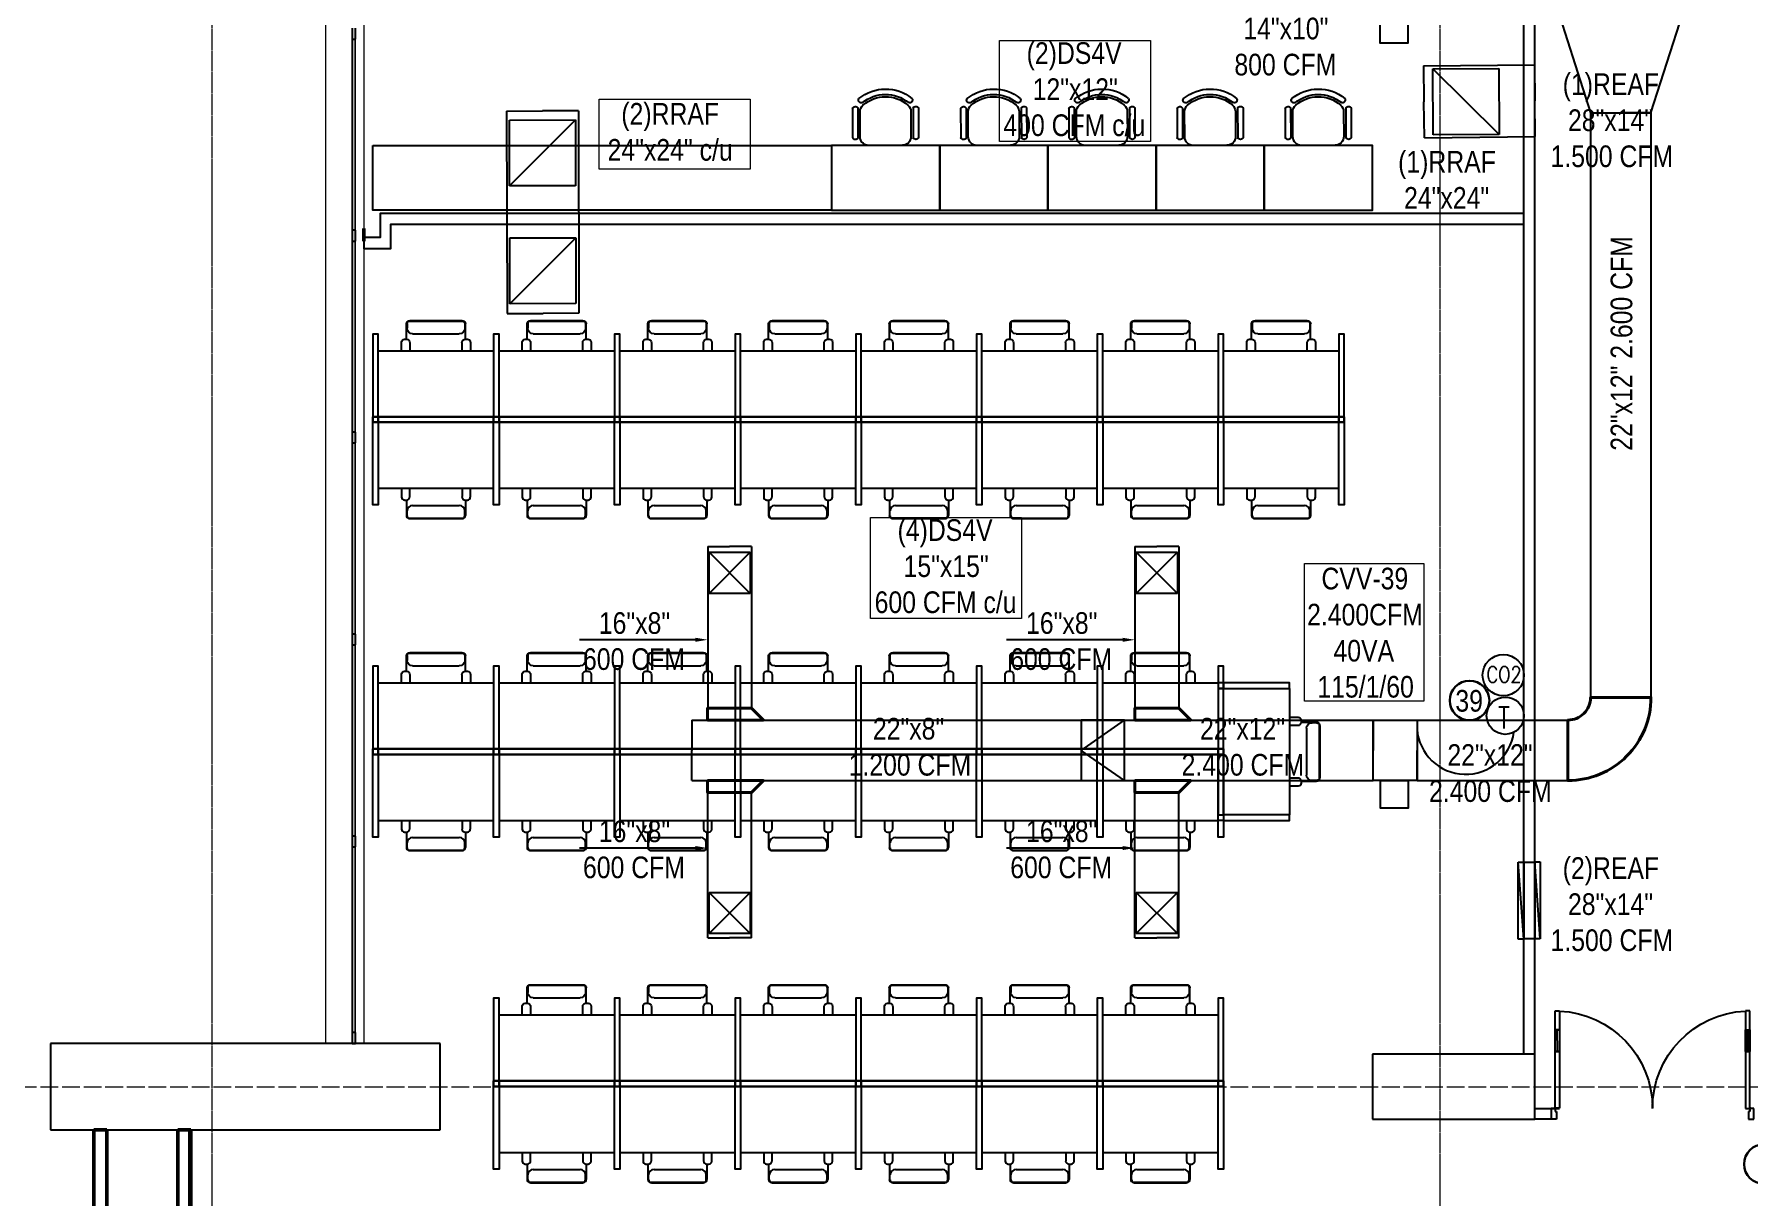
# Model space of a CAD drawing. Header units: inches. Extents: x -3 to 209, y -384 to 20.
# Drawn here: x 125.51 to 141.36, y -98.51 to -87.76 of the extents above; entities that cross this region are included whole.
import ezdxf
from ezdxf import colors
from ezdxf.entities.mleader import LeaderData, LeaderLine
from ezdxf.math import Vec2, Vec3

# ---------------------------------------------------------------- set-up
doc = ezdxf.new("R2010")
doc.units = ezdxf.units.IN
doc.header["$MEASUREMENT"] = 0
for name, pattern in [('Grid Line', [0.022225, 0.0127, -0.003175, 0.003175, -0.003175]), ('Grid Line 1_2_', [0.022225, 0.0127, -0.003175, 0.003175, -0.003175]), ('Hidden', [7.1438, 4.7625, -2.3813]), ('HIDDEN2', [0.1875, 0.125, -0.0625])]:
    doc.linetypes.add(name, pattern=pattern)
for name, color, linetype, lineweight in [('A-GLAZ-CURT', 253, 'Continuous', 9), ('A-GLAZ-CWMG', 253, 'Continuous', 9), ('A-WALL-PATT', 253, 'Continuous', 50), ('HVAC -Textos Equipos', 2, 'Continuous', 9), ('HVAC -Textos Rejillas', 2, 'Continuous', 9), ('HVAC -Textos Suministro', 7, 'Continuous', 9), ('HVAC Suministro', 5, 'Continuous', 40), ('S-COLS', 6, 'Continuous', 13), ('S-GRID', 253, 'Continuous', 9), ('TUBO HVAC', 1, 'Continuous', 30)]:
    doc.layers.add(name, color=color, linetype=linetype, lineweight=lineweight)
for name, color, linetype in [('A-WALL', 253, 'Continuous'), ('BASE PLAN$0$9 July 2012 10F STREAM ECOM$0$FLOOR LAYOUT 14 Oct (x-ref)$0$20F-032408$0$XDOOR', 253, 'Continuous'), ('BASE PLAN$0$FLOOR LAYOUT 14 Oct (x-ref)$0$20F-032408$0$XDOOR', 253, 'Continuous'), ('BASE PLAN$0$NBS-HEAVY', 253, 'Continuous'), ('BASE PLAN$0$NDS-DOORS', 253, 'Continuous'), ('BASE PLAN$0$WALL', 253, 'Continuous'), ('hidden line ko ito', 253, 'Continuous'), ('HVAC TEXTO CVV', 2, 'Continuous'), ('HVAC-Accesorios', 1, 'Continuous'), ('HVAC-Equipos', 3, 'Continuous'), ('HVAC-Rejillas', 2, 'HIDDEN2'), ('HVAC-Retorno', 20, 'Continuous'), ('HVAC-Suministro', 170, 'Continuous'), ('NFF-FURN', 253, 'Continuous')]:
    doc.layers.add(name, color=color, linetype=linetype)
doc.styles.add('Arial Narrow', font='ARIALN.TTF', dxfattribs={"height": 0.00295})
doc.styles.add('ROMANS', font='romans.shx', dxfattribs={"width": 0.8})
doc.styles.get("Standard").update_dxf_attribs({"font": 'arial.ttf'})

# ---------------------------------------------------------------- blocks, each defined once
blk = doc.blocks.new('ds')
at = {"linetype": 'ByBlock', "lineweight": -2}
for p, q in [((-0.0127, -0.0127), (0.0127, 0.0127)), ((-0.0127, 0.0127), (0.0127, -0.0127)), ((-0.0127, -0.0127), (-0.0127, 0.0127)), ((-0.0127, 0.0127), (0.0127, 0.0127)), ((0.0127, 0.0127), (0.0127, -0.0127)), ((0.0127, -0.0127), (-0.0127, -0.0127))]:
    blk.add_line(p, q, dxfattribs=at)
blk = doc.blocks.new('Termostato 1')
at = {"linetype": 'ByBlock', "lineweight": -2}
blk.add_circle((725.333, -473.718), 0.172, dxfattribs=at)
at = {"linetype": 'ByBlock', "lineweight": -2, "insert": (725.414, -473.651, -2.384), "char_height": 0.2, "width": 2.87595, "attachment_point": 1, "rotation": 270, "style": 'ROMANS'}
blk.add_mtext('T', dxfattribs=at)
blk = doc.blocks.new('CO2')
at = {"linetype": 'ByBlock', "lineweight": -2}
blk.add_circle((-74869.314, 50750.37), 0.191, dxfattribs=at)
at = {"linetype": 'ByBlock', "lineweight": -2, "insert": (-74869.469, 50750.451, -2.384), "char_height": 0.15, "width": 2.87595, "attachment_point": 1, "rotation": 0, "style": 'ROMANS'}
blk.add_mtext('CO2', dxfattribs=at)
blk = doc.blocks.new('*U64')
blk.add_lwpolyline([(-0.208, -0.0566), (-0.208, 0), (0, 0), (0.0566, -0.0566), (-0.208, -0.0566)])
blk = doc.blocks.new('BASE PLAN$0$Z$W@#701B5C3E')
at = {"layer": 'BASE PLAN$0$9 July 2012 10F STREAM ECOM$0$FLOOR LAYOUT 14 Oct (x-ref)$0$20F-032408$0$XDOOR', "linetype": 'ByBlock', "lineweight": -2}
blk.add_line((1700, 110), (1700, 10), dxfattribs=at)
at = {"layer": 'BASE PLAN$0$FLOOR LAYOUT 14 Oct (x-ref)$0$20F-032408$0$XDOOR', "linetype": 'ByBlock', "lineweight": -2}
for p, q in [((-138, 108), (-139, 1008)), ((-139, 1008), (-99, 1008)), ((-99, 1008), (-98, 108)), ((1661, 1010), (1621, 1010)), ((1621, 1010), (1621, 835)), ((1661, 835), (1661, 1010)), ((-99, 833), (-139, 833)), ((-119, 633), (-119, 833)), ((1661, 835), (1621, 835)), ((1661, 835), (1621, 835)), ((1641, 635), (1641, 835)), ((1641, 635), (1641, 835)), ((1661, 635), (1621, 635)), ((1621, 635), (1622, 110)), ((1661, 635), (1621, 635)), ((1662, 110), (1661, 635)), ((-99, 633), (-139, 633)), ((-176, 108), (-138, 108)), ((-176, 8), (-176, 108)), ((-126, 8), (-176, 8)), ((-138, 118), (-138, 78)), ((-98, 108), (-138, 108)), ((-138, 78), (-126, 78)), ((-126, 78), (-126, 8)), ((1622, 110), (1662, 110)), ((1662, 80), (1650, 80)), ((1650, 80), (1650, 10)), ((1650, 10), (1700, 10)), ((1662, 120), (1662, 80)), ((1700, 110), (1662, 110))]:
    blk.add_line(p, q, dxfattribs=at)
for points in [[(-99, 633), (-99, 833), (-139, 833), (-139, 633)], [(1661, 635), (1661, 835), (1621, 835), (1621, 635)]]:
    blk.add_lwpolyline(points, close=True, dxfattribs=at)
for points in [[(1621, 835), (1661, 835)], [(1661, 635), (1621, 635)]]:
    blk.add_lwpolyline(points, dxfattribs=at)
for centre, start, end in [((-138, 108), 0.0513, 87.504), ((1662, 110), 92.5987, 180.0513)]:
    blk.add_arc(centre, 900, start, end, dxfattribs=at)
at = {"layer": 'BASE PLAN$0$WALL', "linetype": 'ByBlock', "lineweight": -2}
blk.add_line((-176, 8), (-176, 108), dxfattribs=at)
blk = doc.blocks.new('nci')
at = {"layer": 'NFF-FURN', "linetype": 'ByBlock', "lineweight": -2}
for p, q in [((717, -265), (635, -265)), ((744, -310), (744, -292)), ((744, -310), (886, -310)), ((889, -316), (844, -316)), ((635, -342), (712, -342)), ((793, -799), (793, -367)), ((911, -831), (911, -335)), ((915, -824), (915, -342)), ((711, -824), (635, -824)), ((635, -901), (716, -901)), ((743, -874), (743, -856)), ((743, -856), (886, -856)), ((889, -850), (844, -850))]:
    blk.add_line(p, q, dxfattribs=at)
for points in [[(-25, -50), (25, -50), (25, 0), (-25, 0)], [(25, -1116), (-25, -1116), (-25, -50), (25, -50)], [(25, -50), (25, -1116), (635, -1116), (635, -50)], [(-25, -1116), (25, -1116), (25, -1166), (-25, -1166)]]:
    blk.add_lwpolyline(points, close=True, dxfattribs=at)
for points in [[(25, 0), (789, 0), (789, -50), (25, -50), (25, 0)], [(25, -1116), (789, -1116), (789, -1166), (25, -1166), (25, -1116)]]:
    blk.add_lwpolyline(points, dxfattribs=at)
for centre, radius, start, end in [((712, -310), 32.3, 270, 0), ((717, -292), 26.9, 0, 90), ((844, -367), 50.8, 90, 180), ((886, -335), 25.4, 0, 90), ((889, -342), 25.4, 0, 90), ((711, -856), 32.3, 0, 90), ((716, -874), 26.9, 270, 0), ((844, -799), 50.8, 180, 270), ((886, -831), 25.4, 270, 0), ((889, -824), 25.4, 270, 0)]:
    blk.add_arc(centre, radius, start, end, dxfattribs=at)
blk = doc.blocks.new('tlws')
at = {"layer": 'NFF-FURN', "linetype": 'ByBlock', "lineweight": -2}
for p, q in [((-318, -610), (-318, -691)), ((-241, -686), (-241, -610)), ((241, -610), (241, -687)), ((318, -692), (318, -610)), ((-291, -718), (-273, -718)), ((-273, -718), (-273, -861)), ((-216, -768), (216, -768)), ((273, -719), (291, -719)), ((273, -719), (273, -861)), ((-267, -864), (-267, -819)), ((-248, -886), (248, -886)), ((-241, -890), (241, -890)), ((267, -864), (267, -819))]:
    blk.add_line(p, q, dxfattribs=at)
for points in [[(-585, 50), (-585, 0), (-635, 0), (-635, 50)], [(-585, 0), (-585, 50), (585, 50), (585, 0)], [(585, 0), (-585, 0), (-585, -610), (585, -610)], [(585, 50), (585, 0), (635, 0), (635, 50)]]:
    blk.add_lwpolyline(points, close=True, dxfattribs=at)
for points in [[(-585, 0), (-585, -610), (-635, -610), (-635, 0), (-585, 0)], [(635, 0), (635, -610), (585, -610), (585, 0), (635, 0)]]:
    blk.add_lwpolyline(points, dxfattribs=at)
for centre, radius, start, end in [((-291, -691), 26.9, 180, 270), ((-273, -686), 32.3, 270, 0), ((-216, -819), 50.8, 90, 180), ((216, -819), 50.8, 0, 90), ((273, -687), 32.3, 180, 270), ((291, -692), 26.9, 270, 0), ((-248, -861), 25.4, 180, 270), ((-241, -864), 25.4, 180, 270), ((241, -864), 25.4, 270, 0), ((248, -861), 25.4, 270, 0)]:
    blk.add_arc(centre, radius, start, end, dxfattribs=at)
blk = doc.blocks.new('A$C3D314434')
at = {"layer": 'hidden line ko ito', "linetype": 'ByBlock', "lineweight": -2}
for p, q in [((-304, 208), (-305, -61)), ((-254, 211), (-255, -65)), ((-234, 177), (-235, -54)), ((235, -56), (236, 176)), ((256, 209), (255, -67)), ((306, 205), (305, -64)), ((-156, -134), (154, -136))]:
    blk.add_line(p, q, dxfattribs=at)
for centre, radius, start, end in [((0, 0), 386, 50.3827, 129.1845), ((0, 0), 336, 50.2105, 129.3568), ((-279, 198), 27.4, 27.5656, 159.5515), ((-223, 284), 25.8, 144.9256, 291.0949), ((-154, 177), 80, 131.0612, 179.7836), ((0, 0), 315, 48.506, 131.0612), ((156, 176), 80, 359.7836, 48.506), ((225, 283), 25.8, 248.4723, 34.6416), ((280, 196), 27.4, 20.0157, 152.0016), ((-279, -52), 27.4, 200.0157, 332.0016), ((-155, -54), 80, 179.7836, 269.7836), ((155, -56), 80, 269.7836, 359.7836), ((279, -54), 27.4, 207.5656, 339.5515)]:
    blk.add_arc(centre, radius, start, end, dxfattribs=at)
blk = doc.blocks.new('surface desk')
at = {"layer": 'hidden line ko ito', "linetype": 'ByBlock', "lineweight": -2}
blk.add_lwpolyline([(1000, 600), (1000, 0), (0, 0), (0, 600)], close=True, dxfattribs=at)
blk.add_blockref('A$C3D314434', (501, 735), dxfattribs=at)
blk = doc.blocks.new('rr')
at = {"linetype": 'ByBlock', "lineweight": -2}
for p, q in [((-0.0127, -0.0127), (0.0127, 0.0127)), ((-0.0127, -0.0127), (-0.0127, 0.0127)), ((-0.0127, 0.0127), (0.0127, 0.0127)), ((0.0127, 0.0127), (0.0127, -0.0127)), ((0.0127, -0.0127), (-0.0127, -0.0127))]:
    blk.add_line(p, q, dxfattribs=at)

msp = doc.modelspace()

# ---------------------------------------------------------------- linework, layer by layer
at = {"layer": 'A-GLAZ-CURT', "lineweight": 18}
for p, q in [((128.451, -87.807), (128.451, -89.574)), ((128.476, -87.807), (128.451, -87.807)), ((128.476, -89.574), (128.476, -87.807)), ((128.451, -89.574), (128.476, -89.574)), ((128.451, -89.674), (128.451, -91.441)), ((128.476, -89.674), (128.451, -89.674)), ((128.476, -91.441), (128.476, -89.674)), ((128.451, -91.441), (128.476, -91.441)), ((128.451, -91.541), (128.451, -93.307)), ((128.476, -91.541), (128.451, -91.541)), ((128.476, -93.307), (128.476, -91.541)), ((128.451, -93.307), (128.476, -93.307)), ((128.451, -93.407), (128.451, -95.174)), ((128.476, -93.407), (128.451, -93.407)), ((128.476, -95.174), (128.476, -93.407)), ((128.451, -95.174), (128.476, -95.174)), ((128.451, -95.274), (128.451, -96.991)), ((128.476, -95.274), (128.451, -95.274)), ((128.476, -96.991), (128.476, -95.274)), ((128.451, -96.991), (128.476, -96.991))]:
    msp.add_line(p, q, dxfattribs=at)
at = {"layer": 'A-GLAZ-CWMG', "lineweight": 25, "extrusion": (0, 0, -1)}
for p, q in [((128.448, -87.707), (128.448, -87.807)), ((128.478, -87.807), (128.478, -87.707)), ((128.448, -87.807), (128.478, -87.807)), ((128.448, -89.574), (128.448, -89.674)), ((128.478, -89.574), (128.448, -89.574)), ((128.448, -89.674), (128.478, -89.674)), ((128.478, -89.674), (128.478, -89.574)), ((128.448, -91.441), (128.448, -91.541)), ((128.478, -91.441), (128.448, -91.441)), ((128.448, -91.541), (128.478, -91.541)), ((128.478, -91.541), (128.478, -91.441)), ((128.448, -93.307), (128.448, -93.407)), ((128.478, -93.307), (128.448, -93.307)), ((128.478, -93.407), (128.478, -93.307)), ((128.448, -93.407), (128.478, -93.407)), ((128.448, -95.174), (128.448, -95.274)), ((128.478, -95.174), (128.448, -95.174)), ((128.478, -95.274), (128.478, -95.174)), ((128.448, -95.274), (128.478, -95.274)), ((128.448, -96.991), (128.448, -97.091)), ((128.478, -96.991), (128.448, -96.991)), ((128.448, -97.091), (128.478, -97.091)), ((128.478, -97.091), (128.478, -96.991))]:
    msp.add_line(p, q, dxfattribs=at)
at = {"layer": 'A-GLAZ-CWMG'}
for p, q in [((128.448, -89.574), (128.448, -87.807)), ((128.478, -89.574), (128.478, -87.807)), ((128.448, -91.441), (128.448, -89.674)), ((128.478, -91.441), (128.478, -89.674)), ((128.448, -93.307), (128.448, -91.541)), ((128.478, -93.307), (128.478, -91.541)), ((128.448, -95.174), (128.448, -93.407)), ((128.478, -95.174), (128.478, -93.407)), ((128.448, -96.991), (128.448, -95.274)), ((128.478, -96.991), (128.478, -95.274))]:
    msp.add_line(p, q, dxfattribs=at)
at = {"layer": 'A-WALL', "lineweight": 9}
for p, q in [((128.206, -97.091), (128.206, -85.891)), ((128.556, -85.891), (128.556, -89.557)), ((128.556, -89.677), (128.556, -97.091))]:
    msp.add_line(p, q, dxfattribs=at)
at = {"layer": 'A-WALL', "lineweight": 50}
for p, q in [((128.556, -89.557), (128.556, -89.677)), ((126.181, -97.891), (126.061, -97.891)), ((126.061, -97.891), (126.061, -100.371)), ((126.181, -100.371), (126.181, -97.891)), ((126.956, -97.891), (126.836, -97.891)), ((126.836, -97.891), (126.836, -100.371)), ((126.956, -100.371), (126.956, -97.891))]:
    msp.add_line(p, q, dxfattribs=at)
at = {"layer": 'A-WALL', "lineweight": 18}
msp.add_line((126.936, -97.891), (126.936, -100.371), dxfattribs=at)
at = {"layer": 'A-WALL-PATT', "linetype": 'Continuous', "lineweight": 9}
msp.add_line((126.947, -98.176), (126.956, -98.176), dxfattribs=at)
at = {"layer": 'BASE PLAN$0$NBS-HEAVY'}
for p, q in [((139.28, -97.191), (139.28, -86.917)), ((139.38, -97.191), (139.38, -86.917)), ((139.381, -97.191), (139.381, -86.917)), ((139.38, -97.691), (139.608, -97.691)), ((140.468, -97.691), (140.468, -97.691)), ((139.53, -97.791), (139.38, -97.791))]:
    msp.add_line(p, q, dxfattribs=at)
msp.add_lwpolyline([(139.28, -89.419), (128.706, -89.419), (128.706, -89.642), (128.556, -89.642), (128.556, -89.742), (128.806, -89.742), (128.806, -89.519), (139.28, -89.519)], dxfattribs=at)
at = {"layer": 'HVAC -Textos Equipos', "color": 1}
msp.add_lwpolyline([(137.25, -92.656), (138.353, -92.656), (138.353, -93.927), (137.25, -93.927)], close=True, dxfattribs=at)
at = {"layer": 'HVAC -Textos Rejillas'}
msp.add_lwpolyline([(132.129, -89.009), (130.733, -89.009), (130.733, -88.363), (132.129, -88.363)], close=True, dxfattribs=at)
at = {"layer": 'HVAC -Textos Suministro'}
for points in [[(135.827, -88.754), (134.432, -88.754), (134.432, -87.82), (135.827, -87.82)], [(134.635, -93.163), (133.24, -93.163), (133.24, -92.229), (134.635, -92.229)]]:
    msp.add_lwpolyline(points, close=True, dxfattribs=at)
at = {"layer": 'HVAC Suministro'}
msp.add_lwpolyline([(139.686, -94.102), (139.686, -94.661, 0.414214), (140.454, -93.893), (139.895, -93.893, -0.414214)], format="xyb", close=True, dxfattribs=at)
at = {"layer": 'HVAC-Accesorios', "color": 1, "linetype": 'Hidden'}
msp.add_arc((138.741, -94.153), 0.45, 184.1253, 352.2854, dxfattribs=at)
at = {"layer": 'HVAC-Equipos'}
for points in [[(137.951, -87.59), (138.205, -87.59), (138.205, -87.844), (137.951, -87.844)], [(137.885, -94.102), (138.292, -94.102), (138.292, -94.661), (137.885, -94.661)], [(137.954, -94.661), (138.208, -94.661), (138.208, -94.915), (137.954, -94.915)]]:
    msp.add_lwpolyline(points, close=True, dxfattribs=at)
at = {"layer": 'HVAC-Retorno'}
for p, q in [((138.351, -88.056), (139.376, -88.045)), ((138.351, -88.056), (138.355, -88.388)), ((139.376, -88.045), (139.38, -88.377)), ((138.359, -88.72), (138.355, -88.388)), ((139.383, -88.709), (139.38, -88.377)), ((129.876, -88.473), (130.208, -88.472)), ((129.876, -88.473), (129.881, -90.344)), ((130.54, -88.471), (130.208, -88.472)), ((130.54, -88.471), (130.545, -90.342)), ((138.359, -88.72), (139.383, -88.709)), ((129.881, -90.344), (130.213, -90.343)), ((130.545, -90.342), (130.213, -90.343))]:
    msp.add_line(p, q, dxfattribs=at)
at = {"layer": 'HVAC-Suministro'}
for p, q in [((139.895, -88.49), (140.175, -88.49)), ((139.895, -88.49), (139.895, -93.893)), ((140.454, -88.49), (140.175, -88.49)), ((140.454, -88.49), (140.454, -93.893)), ((131.735, -92.498), (131.938, -92.498)), ((131.735, -92.498), (131.735, -93.992)), ((132.141, -92.498), (131.938, -92.498)), ((132.141, -92.498), (132.141, -93.992)), ((135.684, -92.498), (135.887, -92.498)), ((135.684, -92.498), (135.684, -93.992)), ((136.09, -92.498), (135.887, -92.498)), ((136.09, -92.498), (136.09, -93.992)), ((139.895, -93.893), (140.175, -93.893)), ((140.454, -93.893), (140.175, -93.893)), ((131.589, -94.103), (137.885, -94.102)), ((131.589, -94.103), (131.589, -94.382)), ((131.735, -93.992), (131.938, -93.992)), ((132.141, -93.992), (131.938, -93.992)), ((135.684, -93.992), (135.887, -93.992)), ((136.09, -93.992), (135.887, -93.992)), ((137.885, -94.102), (137.885, -94.382)), ((138.292, -94.102), (138.292, -94.382)), ((138.292, -94.102), (139.686, -94.102)), ((139.686, -94.102), (139.686, -94.382)), ((131.589, -94.662), (131.589, -94.382)), ((137.885, -94.661), (137.885, -94.382)), ((138.292, -94.661), (138.292, -94.382)), ((139.686, -94.661), (139.686, -94.382)), ((131.589, -94.662), (137.885, -94.661)), ((138.292, -94.661), (139.686, -94.661)), ((131.735, -96.116), (131.735, -94.772)), ((131.735, -94.772), (131.938, -94.772)), ((132.141, -94.772), (131.938, -94.772)), ((132.141, -96.116), (132.141, -94.772)), ((135.684, -96.116), (135.684, -94.772)), ((135.684, -94.772), (135.887, -94.772)), ((136.09, -94.772), (135.887, -94.772)), ((136.09, -96.116), (136.09, -94.772)), ((131.735, -96.116), (131.938, -96.116)), ((132.141, -96.116), (131.938, -96.116)), ((135.684, -96.116), (135.887, -96.116)), ((136.09, -96.116), (135.887, -96.116))]:
    msp.add_line(p, q, dxfattribs=at)
for points in [[(140.81, -87.378), (139.54, -87.378), (139.895, -88.49), (140.454, -88.49)], [(139.278, -95.415), (139.379, -95.415), (139.379, -96.125), (139.278, -96.125)]]:
    msp.add_lwpolyline(points, close=True, dxfattribs=at)
msp.add_lwpolyline([(135.586, -94.661), (135.586, -94.103), (135.186, -94.103), (135.186, -94.661), (135.586, -94.661), (135.186, -94.382), (135.586, -94.103)], dxfattribs=at)
at = {"layer": 'NFF-FURN'}
msp.add_lwpolyline([(128.64, -88.79), (132.88, -88.79), (132.88, -89.39), (128.64, -89.39), (128.64, -88.79)], dxfattribs=at)
at = {"layer": 'S-COLS', "lineweight": 25}
for p, q in [((129.261, -97.091), (125.661, -97.091)), ((125.661, -97.091), (125.661, -97.891)), ((129.261, -97.891), (129.261, -97.091)), ((139.38, -97.191), (137.88, -97.191)), ((137.88, -97.191), (137.88, -97.791)), ((139.38, -97.791), (139.38, -97.191)), ((125.661, -97.891), (129.261, -97.891)), ((137.88, -97.791), (139.38, -97.791))]:
    msp.add_line(p, q, dxfattribs=at)
at = {"layer": 'S-GRID', "linetype": 'Grid Line 1_2_'}
for p, q in [((127.153, -65.513), (127.153, -119.259)), ((127.153, -65.513), (127.153, -119.259)), ((138.501, -65.513), (138.501, -119.259)), ((138.501, -65.513), (138.501, -119.259)), ((118.631, -97.491), (201.813, -97.491)), ((118.631, -97.491), (201.813, -97.491))]:
    msp.add_line(p, q, dxfattribs=at)
at = {"layer": 'S-GRID', "linetype": 'Grid Line'}
for p, q in [((127.153, -70.408), (127.153, -112.801)), ((138.501, -70.408), (138.501, -112.801)), ((117.624, -97.491), (200.283, -97.491)), ((123.567, -97.491), (190.878, -97.491))]:
    msp.add_line(p, q, dxfattribs=at)
at = {"layer": 'TUBO HVAC'}
for centre in [(138.777, -93.921), (141.497, -98.206)]:
    msp.add_circle(centre, 0.183, dxfattribs=at)

# ---------------------------------------------------------------- block references
at = {"layer": 'BASE PLAN$0$NDS-DOORS', "xscale": -0.0009999999999852297, "yscale": 0.0009999999999852297, "zscale": 0.0009999999999852297, "rotation": 0.05134001623166462}
msp.add_blockref('BASE PLAN$0$Z$W@#701B5C3E', (141.23, -97.799), dxfattribs=at)
at = {"layer": 'HVAC Suministro', "xscale": 1.953866694221574, "yscale": 1.953866694221574, "zscale": 1.953866694221574}
for p in [(132.141, -93.992), (136.09, -93.992)]:
    msp.add_blockref('*U64', p, dxfattribs=at)
at = {"layer": 'HVAC Suministro', "xscale": -1.953866694221574, "yscale": 1.953866694221574, "zscale": 1.953866694221574, "rotation": 180}
for p in [(132.141, -94.772), (136.09, -94.772)]:
    msp.add_blockref('*U64', p, dxfattribs=at)
at = {"layer": 'HVAC-Equipos'}
msp.add_blockref('CO2', (75008.403, -50844.057), dxfattribs=at)
at = {"layer": 'HVAC-Equipos', "rotation": 90.00000000172517}
msp.add_blockref('Termostato 1', (-334.611, -819.395), dxfattribs=at)
at = {"layer": 'HVAC-Rejillas', "zscale": 12}
for name, p, xscale, yscale, rotation in [('rr', (138.743, -88.386), 23.99999999999999, 23.99999999999999, 90.30101990971433), ('rr', (130.208, -88.86), 24, 24, 0.1155411009202529), ('rr', (130.211, -89.949), 24, 24, 0.1155411009202529), ('ds', (131.938, -92.742), 15, 15, 180), ('ds', (135.887, -92.742), 15, 15, 180), ('rr', (139.253, -95.771), 28, 2, 90), ('rr', (139.405, -95.769), 28, 2, 90), ('ds', (131.938, -95.885), 15, 15, 180), ('ds', (135.887, -95.885), 15, 15, 180)]:
    msp.add_blockref(name, p, dxfattribs=dict(at, xscale=xscale, yscale=yscale, rotation=rotation))
at = {"layer": 'NFF-FURN', "xscale": -0.0009999999999852297, "yscale": 0.0009999999999852297, "zscale": 0.0009999999999852297}
for p in [(133.88, -89.39), (134.88, -89.39), (135.88, -89.39), (136.88, -89.39), (137.88, -89.39)]:
    msp.add_blockref('surface desk', p, dxfattribs=at)
at = {"layer": 'NFF-FURN', "zscale": 0.0009999999999852297}
for name, p, xscale, yscale, rotation in [('nci', (129.806, -91.325), -0.0009999999999852297, 0.0009999999999852297, 270), ('nci', (130.922, -91.325), -0.0009999999999852297, 0.0009999999999852297, 270), ('nci', (132.038, -91.325), -0.0009999999999852297, 0.0009999999999852297, 270), ('nci', (133.154, -91.325), -0.0009999999999852297, 0.0009999999999852297, 270), ('nci', (134.27, -91.325), -0.0009999999999852297, 0.0009999999999852297, 270), ('nci', (135.386, -91.325), -0.0009999999999852297, 0.0009999999999852297, 270), ('nci', (136.502, -91.325), -0.0009999999999852297, 0.0009999999999852297, 270), ('nci', (137.618, -91.325), -0.0009999999999852297, 0.0009999999999852297, 270), ('nci', (129.806, -91.325), 0.0009999999999852297, 0.0009999999999852297, 270), ('nci', (130.922, -91.325), 0.0009999999999852297, 0.0009999999999852297, 270), ('nci', (132.038, -91.325), 0.0009999999999852297, 0.0009999999999852297, 270), ('nci', (133.154, -91.325), 0.0009999999999852297, 0.0009999999999852297, 270), ('nci', (134.27, -91.325), 0.0009999999999852297, 0.0009999999999852297, 270), ('nci', (135.386, -91.325), 0.0009999999999852297, 0.0009999999999852297, 270), ('nci', (136.502, -91.325), 0.0009999999999852297, 0.0009999999999852297, 270), ('nci', (137.618, -91.325), 0.0009999999999852297, 0.0009999999999852297, 270), ('nci', (129.806, -94.394), -0.0009999999999852297, 0.0009999999999852297, 270), ('nci', (130.922, -94.394), -0.0009999999999852297, 0.0009999999999852297, 270), ('nci', (132.038, -94.394), -0.0009999999999852297, 0.0009999999999852297, 270), ('nci', (133.154, -94.394), -0.0009999999999852297, 0.0009999999999852297, 270), ('nci', (134.27, -94.394), -0.0009999999999852297, 0.0009999999999852297, 270), ('nci', (135.386, -94.394), -0.0009999999999852297, 0.0009999999999852297, 270), ('nci', (136.502, -94.394), -0.0009999999999852297, 0.0009999999999852297, 270), ('tlws', (136.502, -94.394), -0.0009999999999852304, 0.0009999999999852304, 90), ('nci', (129.806, -94.394), 0.0009999999999852297, 0.0009999999999852297, 270), ('nci', (130.922, -94.394), 0.0009999999999852297, 0.0009999999999852297, 270), ('nci', (132.038, -94.394), 0.0009999999999852297, 0.0009999999999852297, 270), ('nci', (133.154, -94.394), 0.0009999999999852297, 0.0009999999999852297, 270), ('nci', (134.27, -94.394), 0.0009999999999852297, 0.0009999999999852297, 270), ('nci', (135.386, -94.394), 0.0009999999999852297, 0.0009999999999852297, 270), ('nci', (136.502, -94.394), 0.0009999999999852297, 0.0009999999999852297, 270), ('nci', (130.922, -97.463), -0.0009999999999852297, 0.0009999999999852297, 270), ('nci', (132.038, -97.463), -0.0009999999999852297, 0.0009999999999852297, 270), ('nci', (133.154, -97.463), -0.0009999999999852297, 0.0009999999999852297, 270), ('nci', (134.27, -97.463), -0.0009999999999852297, 0.0009999999999852297, 270), ('nci', (135.386, -97.463), -0.0009999999999852297, 0.0009999999999852297, 270), ('nci', (136.502, -97.463), -0.0009999999999852297, 0.0009999999999852297, 270), ('nci', (130.922, -97.463), 0.0009999999999852297, 0.0009999999999852297, 270), ('nci', (132.038, -97.463), 0.0009999999999852297, 0.0009999999999852297, 270), ('nci', (133.154, -97.463), 0.0009999999999852297, 0.0009999999999852297, 270), ('nci', (134.27, -97.463), 0.0009999999999852297, 0.0009999999999852297, 270), ('nci', (135.386, -97.463), 0.0009999999999852297, 0.0009999999999852297, 270), ('nci', (136.502, -97.463), 0.0009999999999852297, 0.0009999999999852297, 270)]:
    msp.add_blockref(name, p, dxfattribs=dict(at, xscale=xscale, yscale=yscale, rotation=rotation))

# ---------------------------------------------------------------- texts
at = {"layer": 'HVAC -Textos Equipos', "color": 1, "insert": (136.981, -92.694), "char_height": 0.2, "width": 1.6348, "attachment_point": 1, "style": 'Arial Narrow'}
msp.add_mtext('\\pi0.42702;CVV-39\\P\\pi0.29441;2.400CFM\\P\\pi0.53821;40VA\\P\\pi0.38937;115/1/60', dxfattribs=at)
at = {"layer": 'HVAC -Textos Rejillas', "char_height": 0.2, "width": 1.6348, "attachment_point": 1, "style": 'Arial Narrow'}
for s, insert in [('\\pi0.38391;(1)REAF\\P\\pi0.43255;28"x14"\\P\\pi0.27163;1.500 CFM ', (139.254, -88.124)), ('\\pi0.37763;(2)RRAF\\P\\pi0.25083;24"x24" c/u', (130.559, -88.398)), ('\\pi0.37763;(1)RRAF\\P\\pi0.43255;24"x24" ', (137.739, -88.842)), ('\\pi0.38391;(2)REAF\\P\\pi0.43255;28"x14"\\P\\pi0.27163;1.500 CFM ', (139.254, -95.37))]:
    msp.add_mtext(s, dxfattribs=dict(at, insert=insert))
at = {"layer": 'HVAC -Textos Suministro', "char_height": 0.2, "attachment_point": 1, "style": 'Arial Narrow'}
for s, insert, width in [('\\pi0.21845;14"x10" \\P\\pi0.13632;800 CFM', (136.467, -87.61), 1.18847), ('\\pi0.38596;(2)DS4V\\P\\pi0.44162;12"x12"\\P\\pi0.17129;400 CFM c/u', (134.297, -87.837), 1.6348), ('\\pi0.38596;(4)DS4V\\P\\pi0.44162;15"x15"\\P\\pi0.17409;600 CFM c/u', (133.104, -92.246), 1.6348), ('\\pi0.70163;16"x8" \\P\\pi0.55531;600 CFM', (130.027, -93.105), 2.02741), ('\\pi0.70163;16"x8" \\P\\pi0.55531;600 CFM', (133.976, -93.105), 2.02741), ('\\pi0.27309;22"x8" \\P\\pi0.048465;1.200 CFM', (132.989, -94.082), 1.18847), ('\\pi0.20938;22"x12" \\P\\pi0.039392;2.400 CFM', (136.076, -94.082), 1.18847), ('\\pi0.20938;22"x12" \\P\\pi0.039392;2.400 CFM', (138.363, -94.325), 1.18847), ('\\pi0.70163;16"x8" \\P\\pi0.55531;600 CFM', (130.027, -95.03), 2.02741), ('\\pi0.70163;16"x8" \\P\\pi0.55531;600 CFM', (133.976, -95.03), 2.02741)]:
    msp.add_mtext(s, dxfattribs=dict(at, insert=insert, width=width))
at = {"layer": 'HVAC -Textos Suministro', "insert": (140.081, -91.613), "char_height": 0.2, "width": 1.96523, "attachment_point": 1, "rotation": 90, "style": 'Arial Narrow'}
msp.add_mtext('22"x12" 2.600 CFM', dxfattribs=at)
at = {"layer": 'HVAC TEXTO CVV', "color": 1, "insert": (137.946, -93.824), "char_height": 0.2, "width": 1.6348, "attachment_point": 1, "style": 'Arial Narrow'}
msp.add_mtext('\\pi0.69973;39', dxfattribs=at)

# ---------------------------------------------------------------- leaders
at = {"layer": 'HVAC -Textos Suministro'}
ml = msp.add_multileader_mtext('Standard', dxfattribs=at)
ml.set_content('', color=256)
ml.set_leader_properties()
ml.build(insert=Vec2(0, 0))
ml.multileader.update_dxf_attribs({"dogleg_length": 0.36, "arrow_head_size": 0.113})
ctx = ml.context
ctx.base_point, ctx.char_height, ctx.arrow_head_size, ctx.landing_gap_size, ctx.plane_origin, ctx.plane_x_axis, ctx.plane_y_axis = Vec3(130.549, -93.36), 0.113, 0.113, 0.0564, Vec3(126.253, -92.862), Vec3(-1, 0), Vec3(0, -1)
notes = []
notes.append((ctx, [(1, (1, 1, 0), (130.763, -93.36), (-1, 0), 0.214, [(0, [(131.735, -93.36)], 0, [])])]))
ctx.mtext.insert, ctx.mtext.text_direction, ctx.mtext.rotation, ctx.mtext.flow_direction = Vec3(130.493, -93.417), Vec3(-1, 0), 3.141593, 5
ml = msp.add_multileader_mtext('Standard', dxfattribs=at)
ml.set_content('', color=256)
ml.set_leader_properties()
ml.build(insert=Vec2(0, 0))
ml.multileader.update_dxf_attribs({"dogleg_length": 0.36, "arrow_head_size": 0.113})
ctx = ml.context
ctx.base_point, ctx.char_height, ctx.arrow_head_size, ctx.landing_gap_size, ctx.plane_origin, ctx.plane_x_axis, ctx.plane_y_axis = Vec3(134.498, -93.36), 0.113, 0.113, 0.0564, Vec3(130.202, -92.862), Vec3(-1, 0), Vec3(0, -1)
notes.append((ctx, [(1, (1, 1, 0), (134.712, -93.36), (-1, 0), 0.214, [(0, [(135.684, -93.36)], 0, [])])]))
ctx.mtext.insert, ctx.mtext.text_direction, ctx.mtext.rotation, ctx.mtext.flow_direction = Vec3(134.442, -93.417), Vec3(-1, 0), 3.141593, 5
ml = msp.add_multileader_mtext('Standard', dxfattribs=at)
ml.set_content('', color=256)
ml.set_leader_properties()
ml.build(insert=Vec2(0, 0))
ml.multileader.update_dxf_attribs({"dogleg_length": 0.36, "arrow_head_size": 0.113})
ctx = ml.context
ctx.base_point, ctx.char_height, ctx.arrow_head_size, ctx.landing_gap_size, ctx.plane_origin, ctx.plane_x_axis, ctx.plane_y_axis = Vec3(130.549, -95.285), 0.113, 0.113, 0.0564, Vec3(126.253, -94.787), Vec3(-1, 0), Vec3(0, -1)
notes.append((ctx, [(1, (1, 1, 0), (130.763, -95.285), (-1, 0), 0.214, [(0, [(131.735, -95.285)], 0, [])])]))
ctx.mtext.insert, ctx.mtext.text_direction, ctx.mtext.rotation, ctx.mtext.flow_direction = Vec3(130.493, -95.342), Vec3(-1, 0), 3.141593, 5
ml = msp.add_multileader_mtext('Standard', dxfattribs=at)
ml.set_content('', color=256)
ml.set_leader_properties()
ml.build(insert=Vec2(0, 0))
ml.multileader.update_dxf_attribs({"dogleg_length": 0.36, "arrow_head_size": 0.113})
ctx = ml.context
ctx.base_point, ctx.char_height, ctx.arrow_head_size, ctx.landing_gap_size, ctx.plane_origin, ctx.plane_x_axis, ctx.plane_y_axis = Vec3(134.498, -95.285), 0.113, 0.113, 0.0564, Vec3(130.202, -94.787), Vec3(-1, 0), Vec3(0, -1)
notes.append((ctx, [(1, (1, 1, 0), (134.712, -95.285), (-1, 0), 0.214, [(0, [(135.684, -95.285)], 0, [])])]))
ctx.mtext.insert, ctx.mtext.text_direction, ctx.mtext.rotation, ctx.mtext.flow_direction = Vec3(134.442, -95.342), Vec3(-1, 0), 3.141593, 5
for ctx, leaders in notes:
    for number, flags, end, landing, length, lines in leaders:
        leader = LeaderData()
        leader.index, (leader.has_last_leader_line, leader.has_dogleg_vector, leader.attachment_direction) = number, flags
        leader.last_leader_point, leader.dogleg_vector, leader.dogleg_length = Vec3(end), Vec3(landing), length
        for number, points, colour, breaks in lines:
            line = LeaderLine()
            line.index, line.vertices, line.color, line.breaks = number, Vec3.list(points), colors.encode_raw_color(colour), breaks
            leader.lines.append(line)
        ctx.leaders.append(leader)

doc.saveas('drawing.dxf')
